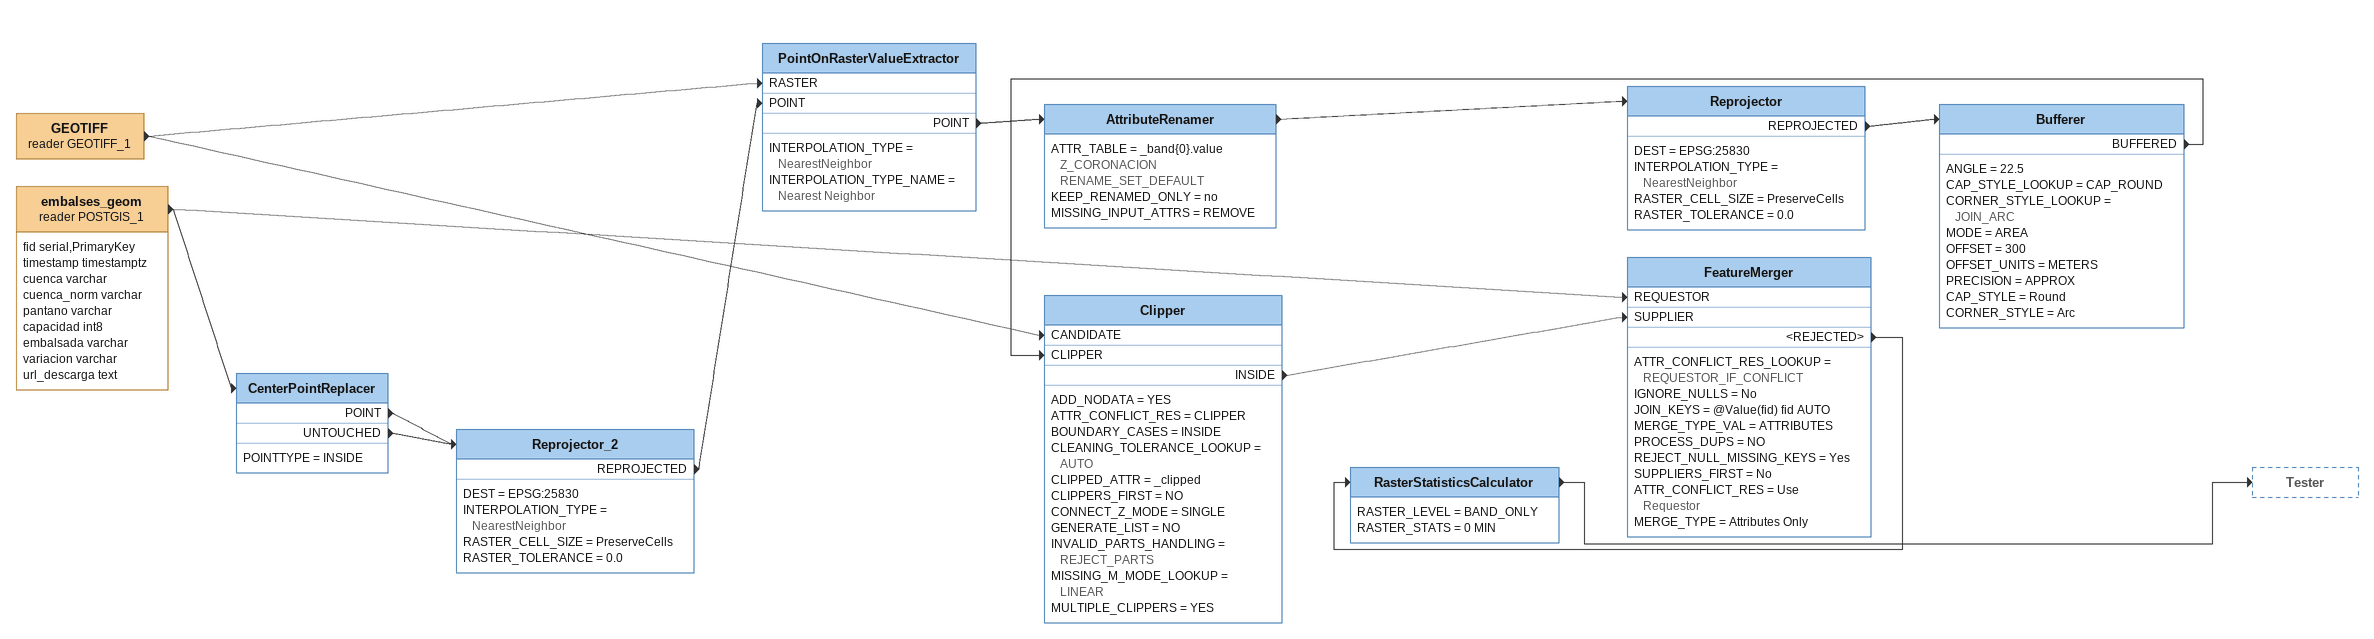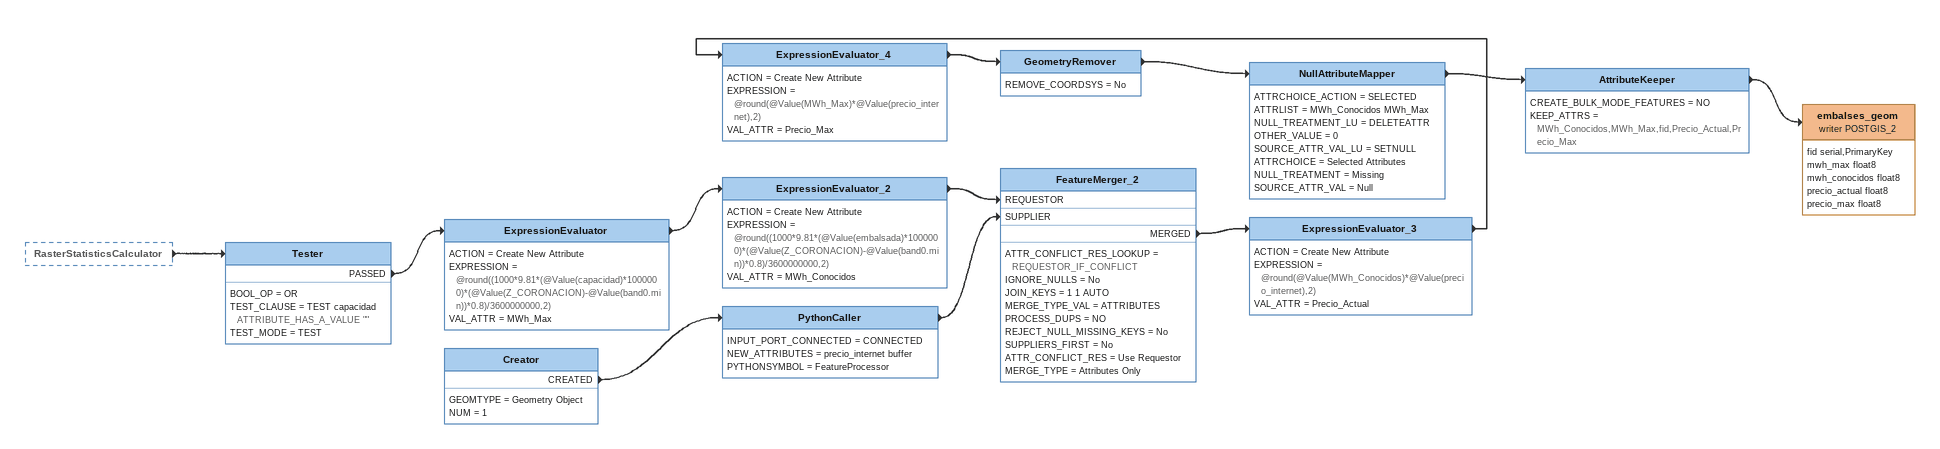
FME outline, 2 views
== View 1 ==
GEOTIFF (reader GEOTIFF_1)
    -> PointOnRasterValueExtractor [RASTER]
    -> Clipper [CANDIDATE]
embalses_geom (reader POSTGIS_1)
    attributes: fid serial,PrimaryKey, timestamp timestamptz, cuenca varchar, cuenca_norm varchar, pantano varchar, capacidad int8, embalsada varchar, variacion varchar, url_descarga text
    -> CenterPointReplacer
    -> FeatureMerger [REQUESTOR]
CenterPointReplacer
    POINTTYPE = INSIDE
    POINT -> Reprojector_2
    UNTOUCHED -> Reprojector_2
Reprojector_2
    DEST = EPSG:25830
    INTERPOLATION_TYPE = NearestNeighbor
    RASTER_CELL_SIZE = PreserveCells
    RASTER_TOLERANCE = 0.0
    REPROJECTED -> PointOnRasterValueExtractor [POINT]
PointOnRasterValueExtractor
    INTERPOLATION_TYPE = NearestNeighbor
    INTERPOLATION_TYPE_NAME = Nearest Neighbor
    POINT -> AttributeRenamer
AttributeRenamer
    ATTR_TABLE = _band{0}.value Z_CORONACION RENAME_SET_DEFAULT
    KEEP_RENAMED_ONLY = no
    MISSING_INPUT_ATTRS = REMOVE
    -> Reprojector
Reprojector
    DEST = EPSG:25830
    INTERPOLATION_TYPE = NearestNeighbor
    RASTER_CELL_SIZE = PreserveCells
    RASTER_TOLERANCE = 0.0
    REPROJECTED -> Bufferer
Bufferer
    ANGLE = 22.5
    CAP_STYLE_LOOKUP = CAP_ROUND
    CORNER_STYLE_LOOKUP = JOIN_ARC
    MODE = AREA
    OFFSET = 300
    OFFSET_UNITS = METERS
    PRECISION = APPROX
    CAP_STYLE = Round
    CORNER_STYLE = Arc
    BUFFERED -> Clipper [CLIPPER]
Clipper
    ADD_NODATA = YES
    ATTR_CONFLICT_RES = CLIPPER
    BOUNDARY_CASES = INSIDE
    CLEANING_TOLERANCE_LOOKUP = AUTO
    CLIPPED_ATTR = _clipped
    CLIPPERS_FIRST = NO
    CONNECT_Z_MODE = SINGLE
    GENERATE_LIST = NO
    INVALID_PARTS_HANDLING = REJECT_PARTS
    MISSING_M_MODE_LOOKUP = LINEAR
    MULTIPLE_CLIPPERS = YES
    INSIDE -> FeatureMerger [SUPPLIER]
FeatureMerger
    ATTR_CONFLICT_RES_LOOKUP = REQUESTOR_IF_CONFLICT
    IGNORE_NULLS = No
    JOIN_KEYS = @Value(fid) fid AUTO
    MERGE_TYPE_VAL = ATTRIBUTES
    PROCESS_DUPS = NO
    REJECT_NULL_MISSING_KEYS = Yes
    SUPPLIERS_FIRST = No
    ATTR_CONFLICT_RES = Use Requestor
    MERGE_TYPE = Attributes Only
    <REJECTED> -> RasterStatisticsCalculator
RasterStatisticsCalculator
    RASTER_LEVEL = BAND_ONLY
    RASTER_STATS = 0 MIN
    -> Tester

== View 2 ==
RasterStatisticsCalculator [outside]
    -> Tester
Tester
    BOOL_OP = OR
    TEST_CLAUSE = TEST capacidad ATTRIBUTE_HAS_A_VALUE ""
    TEST_MODE = TEST
    PASSED -> ExpressionEvaluator
ExpressionEvaluator
    ACTION = Create New Attribute
    EXPRESSION = @round((1000*9.81*(@Value(capacidad)*1000000)*(@Value(Z_CORONACION)-@Value(band0.min))*0.8)/3600000000,2)
    VAL_ATTR = MWh_Max
    -> ExpressionEvaluator_2
ExpressionEvaluator_2
    ACTION = Create New Attribute
    EXPRESSION = @round((1000*9.81*(@Value(embalsada)*1000000)*(@Value(Z_CORONACION)-@Value(band0.min))*0.8)/3600000000,2)
    VAL_ATTR = MWh_Conocidos
    -> FeatureMerger_2 [REQUESTOR]
Creator
    GEOMTYPE = Geometry Object
    NUM = 1
    CREATED -> PythonCaller
PythonCaller
    INPUT_PORT_CONNECTED = CONNECTED
    NEW_ATTRIBUTES = precio_internet buffer
    PYTHONSYMBOL = FeatureProcessor
    -> FeatureMerger_2 [SUPPLIER]
FeatureMerger_2
    ATTR_CONFLICT_RES_LOOKUP = REQUESTOR_IF_CONFLICT
    IGNORE_NULLS = No
    JOIN_KEYS = 1 1 AUTO
    MERGE_TYPE_VAL = ATTRIBUTES
    PROCESS_DUPS = NO
    REJECT_NULL_MISSING_KEYS = No
    SUPPLIERS_FIRST = No
    ATTR_CONFLICT_RES = Use Requestor
    MERGE_TYPE = Attributes Only
    MERGED -> ExpressionEvaluator_3
ExpressionEvaluator_3
    ACTION = Create New Attribute
    EXPRESSION = @round(@Value(MWh_Conocidos)*@Value(precio_internet),2)
    VAL_ATTR = Precio_Actual
    -> ExpressionEvaluator_4
ExpressionEvaluator_4
    ACTION = Create New Attribute
    EXPRESSION = @round(@Value(MWh_Max)*@Value(precio_internet),2)
    VAL_ATTR = Precio_Max
    -> GeometryRemover
GeometryRemover
    REMOVE_COORDSYS = No
    -> NullAttributeMapper
NullAttributeMapper
    ATTRCHOICE_ACTION = SELECTED
    ATTRLIST = MWh_Conocidos MWh_Max
    NULL_TREATMENT_LU = DELETEATTR
    OTHER_VALUE = 0
    SOURCE_ATTR_VAL_LU = SETNULL
    ATTRCHOICE = Selected Attributes
    NULL_TREATMENT = Missing
    SOURCE_ATTR_VAL = Null
    -> AttributeKeeper
AttributeKeeper
    CREATE_BULK_MODE_FEATURES = NO
    KEEP_ATTRS = MWh_Conocidos,MWh_Max,fid,Precio_Actual,Precio_Max
    -> embalses_geom (writer POSTGIS_2)
embalses_geom (writer POSTGIS_2)
    attributes: fid serial,PrimaryKey, mwh_max float8, mwh_conocidos float8, precio_actual float8, precio_max float8
